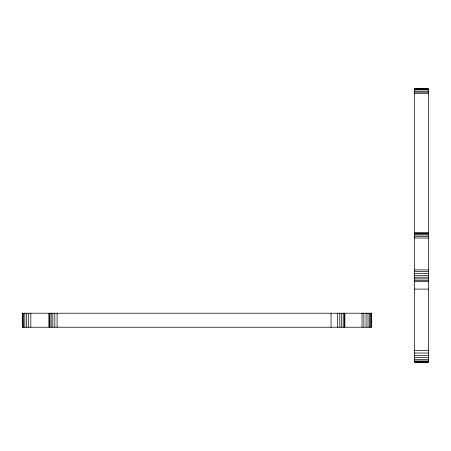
<?xml version="1.0" encoding="UTF-8"?>
<svg xmlns="http://www.w3.org/2000/svg" width="451" height="451" viewBox="0 0 451 451"><rect width="100%" height="100%" fill="white"/><g stroke="black" fill="none" stroke-linecap="round" stroke-linejoin="round"><path stroke-width="0.68" d="M414.441 88.898L428.45 88.898L428.45 362.102L414.441 362.102L414.441 88.898L428.45 88.92M414.441 89.146L428.45 89.146M414.441 89.608L428.45 89.608M414.441 91.113L428.45 91.113M414.441 92.128L428.45 92.128M414.441 93.301L428.45 93.301M414.441 232.975L428.45 232.975M414.441 233.116L428.45 233.116M414.441 233.252L428.45 233.252M414.441 233.922L428.45 233.922M414.441 234.96L428.45 234.96M414.441 236.341L428.45 236.341M414.441 238.038L428.45 238.038M414.441 269.907L428.45 269.907M414.441 271.598L428.45 271.598M414.441 273.52L428.45 273.52M414.441 275.42L428.45 275.42M414.441 277.23L428.45 277.23M414.441 278.881L428.45 278.881M414.441 280.313L428.45 280.313M414.441 281.458L428.45 281.458M414.441 289.102L428.45 289.102M414.441 350.54L428.45 350.54M414.441 353.032L428.45 353.032M414.441 355.45L428.45 355.45M414.441 357.666L428.45 357.666M414.441 359.56L428.45 359.56M414.441 360.997L428.45 360.997M414.441 361.86L428.45 361.86M414.441 362.052L428.45 362.052M371.218 313.219L371.274 327.229M370.694 313.219L370.694 327.229M369.572 313.219L369.572 327.229M368.01 313.219L368.01 327.229M366.077 313.219L366.077 327.229M363.867 313.219L363.867 327.229M362.023 313.219L362.023 327.229M344.88 313.219L344.835 327.229M344.299 313.219L344.299 327.229M343.228 313.219L343.228 327.229M341.7 313.219L341.7 327.229M339.8 313.219L339.8 327.229M337.607 313.219L337.607 327.229M331.045 313.219L331.045 327.229M57.097 313.219L57.097 327.229M54.83 313.219L54.83 327.229M52.818 313.219L52.818 327.229M51.155 313.219L51.155 327.229M49.914 313.219L49.914 327.229M49.187 313.219L49.187 327.229M49.024 313.219L49.024 327.229M30.848 313.219L30.848 327.229M28.56 313.219L28.56 327.229M26.519 313.219L26.519 327.229M24.822 313.219L24.822 327.229M23.537 313.219L23.537 327.229M22.759 313.219L22.759 327.229M371.353 313.219L22.55 313.219L22.55 327.229L371.353 327.229L371.353 313.219"/></g></svg>
